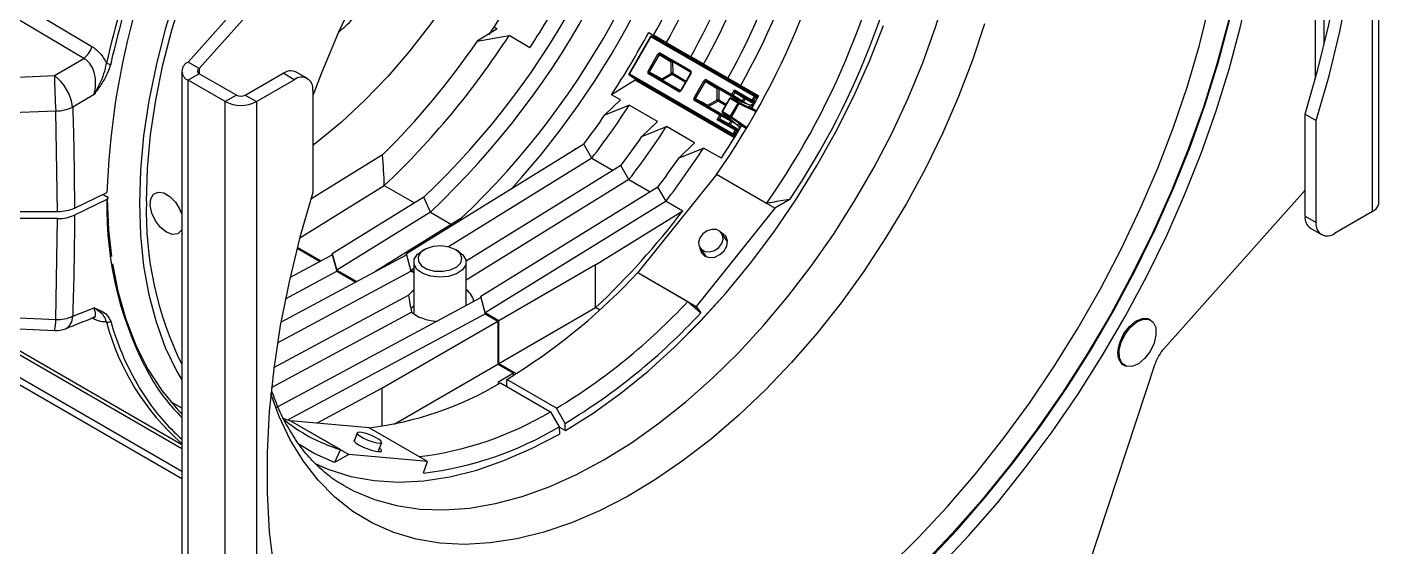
# Model space of a CAD drawing. Extents: x 16.7 to 113.1, y 4.5 to 84.5.
# Drawn here: x 29.07 to 35.51, y 61 to 63.47 of the extents above; entities that cross this region are included whole.
import ezdxf

# ---------------------------------------------------------------- set-up
doc = ezdxf.new("R2010")
doc.units = 0
doc.header["$MEASUREMENT"] = 0
doc.layers.add('OBJECT', color=7, linetype='CONTINUOUS')

msp = doc.modelspace()

# ---------------------------------------------------------------- linework, layer by layer
at = {"layer": 'OBJECT'}
for p, q in [((35.5076, 62.6395), (35.5076, 66.2323)), ((35.4768, 62.5967), (35.4768, 66.1895)), ((35.2046, 63.2279), (35.2046, 65.3662)), ((35.247, 63.3917), (35.247, 65.2514)), ((30.555, 64.1163), (29.8342, 63.3075)), ((30.608, 64.0857), (29.8872, 63.2769)), ((31.3063, 63.4664), (31.2118, 63.4068)), ((31.3063, 63.4664), (31.2922, 63.4745)), ((32.0284, 63.4493), (32.0708, 63.4248)), ((32.0284, 63.4493), (32.0784, 63.4204)), ((31.2118, 63.4068), (31.3629, 63.4337)), ((31.4622, 63.3764), (31.3629, 63.4337)), ((32.0362, 63.4294), (31.9345, 63.2532)), ((32.0381, 63.4284), (31.9363, 63.2521)), ((32.5319, 63.1433), (32.0381, 63.4284)), ((32.043, 63.4313), (32.0428, 63.4314)), ((32.043, 63.4313), (32.5368, 63.1463)), ((32.0873, 63.4093), (32.043, 63.4313)), ((32.1132, 63.4003), (32.0519, 63.4357)), ((32.0519, 63.4357), (32.0708, 63.4248)), ((32.5516, 63.1472), (32.0784, 63.4204)), ((32.5491, 63.1427), (32.0873, 63.4093)), ((32.1132, 63.4003), (32.2476, 63.3227)), ((29.1966, 63.2437), (29.3371, 63.3253)), ((32.025, 63.2642), (32.072, 63.3456)), ((32.078, 63.3421), (32.031, 63.2607)), ((32.078, 63.3421), (32.084, 63.3444)), ((32.1354, 63.3067), (32.078, 63.3421)), ((32.2278, 63.2614), (32.084, 63.3444)), ((32.084, 63.3444), (32.1425, 63.3083)), ((32.0841, 63.3502), (32.2278, 63.2672)), ((32.29, 63.2983), (32.2287, 63.3336)), ((32.2287, 63.3336), (32.2476, 63.3227)), ((29.8035, 63.2647), (29.8035, 59.6719)), ((29.8872, 63.2769), (29.8342, 63.3075)), ((29.8872, 63.2524), (29.8342, 63.2218)), ((29.8872, 63.2769), (29.8872, 63.2524)), ((30.064, 63.1503), (29.8872, 63.2524)), ((30.1064, 63.1503), (30.2867, 63.2544)), ((30.3397, 63.2239), (30.2867, 63.2544)), ((30.4022, 63.23), (30.3492, 63.2606)), ((32.031, 63.2607), (32.032, 63.2543)), ((32.031, 63.2607), (32.0904, 63.2287)), ((32.032, 63.2543), (32.1758, 63.1713)), ((32.0925, 63.2217), (32.032, 63.2543)), ((32.0904, 63.2287), (32.136, 63.2543)), ((32.1424, 63.3084), (32.1354, 63.3067)), ((32.136, 63.2543), (32.1354, 63.3067)), ((32.1424, 63.3084), (32.143, 63.2544)), ((32.1425, 63.3083), (32.1424, 63.3084)), ((32.229, 63.2584), (32.1425, 63.3083)), ((32.143, 63.2544), (32.2063, 63.2178)), ((32.2281, 63.2555), (32.181, 63.1741)), ((32.2299, 63.2544), (32.1829, 63.173)), ((32.29, 63.2983), (32.4243, 63.2207)), ((29.8342, 59.6291), (29.8342, 63.2218)), ((30.011, 63.1198), (29.8342, 63.2218)), ((30.1594, 63.1198), (30.3397, 63.2239)), ((31.9634, 63.2212), (31.8511, 63.1519)), ((31.936, 63.2465), (31.9773, 63.2192)), ((31.9362, 63.2464), (31.936, 63.2465)), ((32.43, 62.9613), (31.9362, 63.2464)), ((31.9362, 63.2464), (31.9775, 63.219)), ((31.9363, 63.2521), (32.4301, 62.9671)), ((32.4366, 62.948), (31.9634, 63.2212)), ((31.9775, 63.219), (32.4393, 62.9524)), ((32.1708, 63.1684), (32.027, 63.2514)), ((32.0924, 63.2218), (32.0904, 63.2287)), ((32.1395, 63.2482), (32.0924, 63.2218)), ((32.0924, 63.2218), (32.0925, 63.2217)), ((32.179, 63.1718), (32.0925, 63.2217)), ((32.2028, 63.2117), (32.1395, 63.2482)), ((32.2442, 63.1376), (32.2912, 63.2191)), ((32.2972, 63.2156), (32.2502, 63.1342)), ((32.2972, 63.2156), (32.3032, 63.2179)), ((32.3546, 63.1801), (32.2972, 63.2156)), ((32.4246, 63.1478), (32.3032, 63.2179)), ((32.3032, 63.2179), (32.3607, 63.1824)), ((32.3033, 63.2236), (32.4247, 63.1536)), ((32.4668, 63.1962), (32.4055, 63.2316)), ((32.4055, 63.2316), (32.4243, 63.2207)), ((32.4668, 63.1962), (32.5516, 63.1472)), ((29.3856, 63.153), (29.2838, 63.0938)), ((30.064, 63.1503), (30.011, 63.1198)), ((30.1064, 63.1503), (30.1594, 63.1198)), ((30.4281, 63.1728), (30.4281, 62.6873)), ((31.8936, 63.1274), (31.8193, 63.0562)), ((31.8936, 63.1274), (31.8511, 63.1519)), ((32.3676, 63.0548), (32.2462, 63.1249)), ((32.2512, 63.1278), (32.2502, 63.1342)), ((32.2502, 63.1342), (32.3096, 63.1021)), ((32.2512, 63.1278), (32.3726, 63.0577)), ((32.3106, 63.0958), (32.2512, 63.1278)), ((32.3096, 63.1021), (32.3552, 63.1278)), ((32.3552, 63.1278), (32.3546, 63.1801)), ((32.3607, 63.1824), (32.4741, 63.1169)), ((32.3617, 63.1802), (32.3622, 63.1278)), ((32.4658, 63.12), (32.3617, 63.1802)), ((32.3622, 63.1278), (32.3974, 63.1075)), ((32.4133, 63.1352), (32.3779, 63.0738)), ((32.4152, 63.1341), (32.3798, 63.0728)), ((32.4539, 63.1118), (32.4152, 63.1341)), ((32.5184, 63.1004), (32.4194, 63.1373)), ((32.4194, 63.1373), (32.42, 63.1371)), ((32.42, 63.1371), (32.4586, 63.1148)), ((32.5189, 63.1002), (32.42, 63.1371)), ((32.4734, 63.1176), (32.4246, 63.1478)), ((32.4247, 63.1536), (32.4372, 63.1752)), ((32.4382, 63.1631), (32.4307, 63.1501)), ((32.4307, 63.1501), (32.4746, 63.1229)), ((32.4372, 63.1752), (32.522, 63.1263)), ((32.4372, 63.1752), (32.4442, 63.1654)), ((32.4382, 63.1631), (32.4372, 63.1752)), ((32.4382, 63.1631), (32.4382, 63.1631)), ((32.4819, 63.1361), (32.4382, 63.1631)), ((32.522, 63.1205), (32.4442, 63.1654)), ((32.4443, 63.1654), (32.4442, 63.1654)), ((32.4443, 63.1654), (32.488, 63.1383)), ((32.488, 63.1383), (32.5326, 63.1126)), ((32.5303, 63.1083), (32.488, 63.1327)), ((32.522, 63.1263), (32.5319, 63.1433)), ((32.5379, 63.1398), (32.5281, 63.1228)), ((32.5368, 63.1463), (32.548, 63.1406)), ((32.5455, 63.136), (32.5379, 63.1398)), ((27.0562, 63.0734), (29.8035, 61.4874)), ((29.212, 62.5952), (29.2033, 63.0749)), ((30.011, 59.527), (30.011, 63.1198)), ((30.1594, 63.1198), (30.1594, 59.527)), ((31.8193, 63.0562), (31.936, 63.1029)), ((32.0703, 63.0253), (31.936, 63.1029)), ((32.4242, 63.0302), (32.3106, 63.0958)), ((32.3587, 63.1217), (32.3131, 63.096)), ((32.3131, 63.096), (32.4174, 63.0358)), ((32.3939, 63.1014), (32.3587, 63.1217)), ((32.3791, 63.0675), (32.4605, 63.0002)), ((32.3791, 63.0675), (32.3796, 63.0671)), ((32.4182, 63.0448), (32.3796, 63.0671)), ((32.3796, 63.0671), (32.461, 62.9999)), ((32.3798, 63.0728), (32.4184, 63.0504)), ((32.4184, 63.0504), (32.4539, 63.1118)), ((32.4582, 63.1093), (32.4228, 63.0479)), ((32.5375, 63.0719), (32.4582, 63.1093)), ((32.4586, 63.1148), (32.54, 63.0764)), ((32.4734, 63.1176), (32.4745, 63.1227)), ((32.4805, 63.1192), (32.4734, 63.1176)), ((32.4756, 63.1164), (32.4734, 63.1176)), ((32.4745, 63.1227), (32.4746, 63.1229)), ((32.4807, 63.1195), (32.4805, 63.1192)), ((32.4805, 63.1192), (32.5032, 63.1061)), ((32.5039, 63.0983), (32.5404, 63.0772)), ((32.5039, 63.0983), (32.521, 63.0917)), ((32.5184, 63.1004), (32.5189, 63.1002)), ((32.5241, 63.0972), (32.5189, 63.1002)), ((32.5332, 63.1136), (32.522, 63.1205)), ((32.5237, 63.1033), (32.5266, 63.1016)), ((32.5281, 63.1228), (32.5357, 63.1181)), ((35.1552, 63.0597), (35.2081, 63.0291)), ((35.1552, 62.5742), (35.1552, 63.0597)), ((26.9629, 63.0011), (29.8035, 61.3613)), ((29.8035, 61.4676), (27.0667, 63.0475)), ((32.0703, 63.0253), (31.9961, 62.9541)), ((31.9961, 62.9541), (32.1128, 63.0008)), ((32.2471, 62.9233), (32.1128, 63.0008)), ((32.3551, 63.0331), (32.3676, 63.0548)), ((32.3551, 63.0331), (32.3661, 63.0383)), ((32.44, 62.9841), (32.3551, 63.0331)), ((32.3671, 63.0319), (32.3551, 63.0331)), ((32.3737, 63.0513), (32.3661, 63.0383)), ((32.3661, 63.0383), (32.3661, 63.0383)), ((32.3661, 63.0383), (32.4114, 63.0139)), ((32.3671, 63.0319), (32.4449, 62.987)), ((32.3671, 63.0319), (32.3672, 63.0319)), ((32.4125, 63.0075), (32.3672, 63.0319)), ((32.3726, 63.0577), (32.4232, 63.0305)), ((32.4191, 63.0269), (32.3737, 63.0513)), ((32.4571, 62.9818), (32.4125, 63.0075)), ((32.4174, 63.0103), (32.4596, 62.986)), ((32.4921, 62.9935), (32.4182, 63.0448)), ((32.4191, 63.0269), (32.4192, 63.027)), ((32.4192, 63.027), (32.4232, 63.0305)), ((32.4228, 63.0479), (32.4948, 62.9979)), ((32.4232, 63.0305), (32.4253, 63.0236)), ((32.4232, 63.0305), (32.4253, 63.0292)), ((32.4253, 63.0236), (32.4251, 63.0233)), ((32.4481, 63.0105), (32.4253, 63.0236)), ((32.4552, 63.0138), (32.4917, 62.9927)), ((32.4694, 63.0023), (32.4552, 63.0138)), ((32.4606, 63.0003), (32.461, 62.9999)), ((32.461, 62.9999), (32.4662, 62.9969)), ((35.2081, 62.5436), (35.2081, 63.0291)), ((26.9303, 62.9847), (29.8035, 61.326)), ((32.4405, 62.9544), (32.43, 62.9613)), ((32.4301, 62.9671), (32.44, 62.9841)), ((32.446, 62.9806), (32.4361, 62.9636)), ((32.4361, 62.9636), (32.4433, 62.9589)), ((32.4449, 62.987), (32.4565, 62.9808)), ((32.4539, 62.9764), (32.446, 62.9806)), ((32.4635, 62.9925), (32.4607, 62.9942)), ((30.7595, 62.8658), (30.4181, 62.655)), ((31.7188, 62.9172), (30.8745, 62.3957)), ((31.6805, 62.8948), (31.6506, 62.875)), ((31.6805, 62.8948), (31.6816, 62.8942)), ((31.7575, 62.8504), (31.7188, 62.9172)), ((32.2471, 62.9233), (32.1728, 62.8521)), ((32.1728, 62.8521), (32.2896, 62.8988)), ((32.3744, 62.8498), (32.2896, 62.8988)), ((31.7575, 62.8504), (31.0739, 62.4282)), ((31.8956, 62.8151), (31.1584, 62.3598)), ((31.7575, 62.8504), (31.8584, 62.7921)), ((31.9343, 62.7483), (31.8956, 62.8151)), ((31.9343, 62.7483), (31.1586, 62.2693)), ((31.9343, 62.7483), (32.0351, 62.6901)), ((32.3514, 62.7726), (31.9759, 62.3056)), ((32.5895, 62.6351), (32.3513, 62.7726)), ((32.6295, 62.612), (32.3513, 62.7726)), ((29.2924, 62.6121), (29.4473, 62.6872)), ((29.4291, 62.6783), (29.4483, 62.6672)), ((30.3658, 62.4715), (30.7683, 62.7202)), ((30.7683, 62.7202), (30.912, 62.6372)), ((32.0723, 62.7131), (31.228, 62.1916)), ((32.111, 62.6463), (32.0723, 62.7131)), ((34.4838, 61.9451), (35.1552, 62.6984)), ((29.4473, 62.6545), (29.2924, 62.5794)), ((30.957, 62.665), (30.5209, 62.3957)), ((30.9879, 62.5934), (30.957, 62.665)), ((32.111, 62.6463), (31.2492, 62.114)), ((32.111, 62.6463), (32.1911, 62.6)), ((32.6295, 62.612), (32.2541, 62.1451)), ((32.7006, 62.6542), (32.6295, 62.612)), ((29.212, 62.5952), (28.8399, 62.5952)), ((29.212, 62.5626), (28.8399, 62.5626)), ((29.2033, 62.0828), (29.212, 62.5626)), ((29.7949, 62.606), (29.8035, 62.5841)), ((30.9879, 62.5934), (30.5421, 62.3181)), ((31.1338, 62.563), (30.7229, 62.3092)), ((30.9879, 62.5934), (31.0888, 62.5352)), ((31.1362, 62.5574), (31.1338, 62.563)), ((31.7751, 62.3431), (32.1911, 62.6)), ((35.1552, 62.5742), (35.2081, 62.5436)), ((35.4768, 62.5967), (35.2965, 62.4926)), ((32.4041, 62.4532), (32.3755, 62.494)), ((35.1811, 62.517), (35.234, 62.4864)), ((30.3529, 62.4222), (30.4623, 62.3591)), ((30.3541, 62.4267), (30.4669, 62.3615)), ((30.9593, 62.4151), (30.9452, 62.4069)), ((31.122, 62.4069), (31.1078, 62.4151)), ((32.2732, 62.4221), (32.3018, 62.3814)), ((30.2759, 62.0692), (30.8745, 62.3906)), ((30.3192, 62.2822), (30.5209, 62.3905)), ((30.5183, 62.3891), (30.5209, 62.3957)), ((30.5209, 62.3957), (30.5421, 62.3181)), ((30.5209, 62.3905), (30.5421, 62.313)), ((30.8745, 62.3957), (30.8719, 62.3892)), ((30.8957, 62.3181), (30.8745, 62.3957)), ((30.8745, 62.3906), (30.8957, 62.313)), ((30.9086, 62.3559), (30.9086, 62.1094)), ((31.1586, 62.1492), (31.1586, 62.3559)), ((30.2595, 61.9714), (30.8957, 62.313)), ((30.2975, 62.1816), (30.5421, 62.313)), ((30.5421, 62.3181), (30.6373, 62.2632)), ((30.5421, 62.313), (30.6327, 62.2607)), ((30.9086, 62.3261), (30.8957, 62.3181)), ((30.9086, 62.3107), (30.8957, 62.3181)), ((30.8957, 62.313), (30.9086, 62.3056)), ((31.7751, 62.3431), (31.3138, 62.0768)), ((31.7751, 62.139), (31.7751, 62.3431)), ((31.9759, 62.3056), (32.2141, 62.1681)), ((31.9759, 62.3056), (32.2541, 62.1451)), ((31.9759, 62.3056), (31.9759, 62.3056)), ((30.2426, 61.8543), (30.8842, 62.1988)), ((30.2564, 61.6648), (31.228, 62.1865)), ((31.228, 62.1916), (31.2254, 62.1851)), ((31.2492, 62.114), (31.228, 62.1916)), ((31.228, 62.1865), (31.2492, 62.1089)), ((32.2141, 62.1681), (32.2764, 62.1145)), ((29.2838, 62.098), (29.3856, 62.1381)), ((30.2313, 61.7593), (30.8984, 62.1175)), ((30.3096, 61.6044), (31.2492, 62.1089)), ((31.3138, 62.0768), (31.2492, 62.114)), ((31.2492, 62.1089), (31.3094, 62.0742)), ((31.3138, 61.8726), (31.7751, 62.139)), ((31.7945, 62.1278), (31.7751, 62.139)), ((32.2541, 62.1451), (32.2764, 62.1145)), ((28.9159, 62.0425), (29.1978, 62.0301)), ((29.465, 62.074), (29.4722, 62.0501)), ((30.7563, 61.755), (31.3094, 62.0742)), ((31.3094, 62.0742), (31.3094, 61.8701)), ((31.3138, 61.8726), (31.3138, 62.0768)), ((34.42, 62.0801), (34.4146, 62.0832)), ((34.2633, 61.9375), (34.2643, 61.9359)), ((34.265, 61.9485), (34.2659, 61.9479)), ((34.2658, 61.9526), (34.2668, 61.952)), ((30.815, 61.5847), (31.3094, 61.8701)), ((31.3094, 61.8701), (31.3846, 61.8266)), ((31.3138, 61.8726), (31.3964, 61.825)), ((34.1249, 60.9138), (34.4415, 61.8719)), ((34.2896, 61.8666), (34.295, 61.8636)), ((31.3846, 61.8266), (31.3095, 61.7833)), ((31.3095, 61.7833), (31.3177, 61.7786)), ((31.3222, 61.7811), (31.5604, 61.6436)), ((31.5887, 61.6599), (31.3522, 61.7964)), ((31.3522, 61.7638), (31.3522, 61.7964)), ((31.3846, 61.8172), (31.3846, 61.8266)), ((30.4479, 61.5894), (30.7563, 61.755)), ((30.7563, 61.755), (30.7563, 61.5745)), ((29.8035, 61.6608), (29.7511, 61.6911)), ((31.5604, 61.6436), (31.6018, 61.5719)), ((31.6301, 61.5882), (31.5887, 61.6599)), ((30.288, 61.6117), (30.3213, 61.6007)), ((30.3213, 61.6007), (30.5595, 61.4632)), ((30.3213, 61.6007), (30.5995, 61.4401)), ((30.6967, 61.5671), (30.3213, 61.6007)), ((30.6396, 61.5425), (30.6247, 61.5041)), ((30.9749, 61.4066), (30.6967, 61.5671)), ((31.6018, 61.5719), (31.6028, 61.5375)), ((31.6018, 61.5707), (31.6311, 61.5538)), ((31.6028, 61.5375), (31.6028, 61.5374)), ((31.6311, 61.5538), (31.6311, 61.5538)), ((30.5595, 61.4632), (30.5312, 61.4019)), ((30.7393, 61.454), (30.7561, 61.4973)), ((30.5995, 61.4401), (30.5312, 61.4019)), ((30.9749, 61.4066), (30.5995, 61.4401)), ((30.9554, 61.3519), (30.9749, 61.4066))]:
    msp.add_line(p, q, dxfattribs=at)
at = {"layer": 'OBJECT', "flags": 128}
for points in [[(29.6349, 62.6443), (29.6399, 62.8007), (29.6548, 62.962), (29.6795, 63.1272), (29.714, 63.2955), (29.7579, 63.4659), (29.8111, 63.6374), (29.8733, 63.8092), (29.9441, 63.9801), (30.0231, 64.1493), (30.1098, 64.3159), (30.2039, 64.4788), (30.3048, 64.6372), (30.4118, 64.7903), (30.5245, 64.937), (30.6421, 65.0767), (30.764, 65.2086), (30.8896, 65.3318), (31.0181, 65.4458), (31.1488, 65.5498), (31.2811, 65.6433), (31.414, 65.7258), (31.5233, 65.785)], [(32.4, 65.7228), (32.354, 65.6924), (32.2012, 65.5846), (32.0499, 65.4664), (31.9005, 65.3383), (31.7538, 65.2009), (31.6102, 65.0547), (31.4704, 64.9003), (31.335, 64.7383), (31.2044, 64.5693), (31.0792, 64.3941), (30.9599, 64.2134), (30.847, 64.0278), (30.741, 63.8381), (30.6422, 63.6452), (30.5511, 63.4497), (30.468, 63.2524), (30.4281, 63.1495)], [(35.1552, 63.0597), (35.2168, 63.2729), (35.2685, 63.4845), (35.3102, 63.6937), (35.3416, 63.8997), (35.3626, 64.1016), (35.3731, 64.2986), (35.3731, 64.49), (35.3626, 64.6748), (35.3416, 64.8525), (35.3102, 65.0223), (35.2685, 65.1834), (35.2168, 65.3353), (35.1552, 65.4774)], [(35.2081, 63.0291), (35.2698, 63.2423), (35.3215, 63.4539), (35.3631, 63.6632), (35.3945, 63.8691), (35.4155, 64.071), (35.426, 64.2681), (35.426, 64.4594), (35.4155, 64.6443), (35.3945, 64.8219), (35.3631, 64.9917), (35.3215, 65.1529), (35.2698, 65.3048), (35.2081, 65.4468)], [(26.4804, 65.1049), (26.556, 65.0598), (26.9054, 64.852), (28.3031, 64.0206), (29.3757, 63.3826)], [(29.3371, 63.3253), (28.4276, 63.8666), (27.5181, 64.4079), (26.442, 65.0486)], [(31.5918, 65.0351), (31.5846, 64.9497), (31.5648, 64.8051), (31.5354, 64.6573), (31.4964, 64.5074), (31.4482, 64.3564), (31.3911, 64.2054), (31.3255, 64.0556), (31.252, 63.908), (31.171, 63.7637), (31.0832, 63.6237), (30.9891, 63.489), (30.8894, 63.3606), (30.7849, 63.2394), (30.6763, 63.1263), (30.5644, 63.0221), (30.45, 62.9276), (30.4281, 62.9109)], [(34.91, 64.4413), (34.905, 64.2598), (34.8902, 64.0733), (34.8655, 63.8825), (34.831, 63.6884), (34.787, 63.4916), (34.7335, 63.293), (34.6708, 63.0933), (34.5992, 62.8935), (34.519, 62.6943), (34.4304, 62.4966), (34.3339, 62.3011), (34.2298, 62.1087), (34.1186, 61.9202), (34.0008, 61.7363), (33.8767, 61.5577), (33.747, 61.3853), (33.6121, 61.2197), (33.4726, 61.0617), (33.3292, 60.9117)], [(33.3572, 60.9324), (33.499, 61.0828), (33.6367, 61.2411), (33.7698, 61.4067), (33.8977, 61.5788), (34.02, 61.7569), (34.1362, 61.9402), (34.2457, 62.1279), (34.3482, 62.3193), (34.4432, 62.5136), (34.5303, 62.7101), (34.6092, 62.908), (34.6797, 63.1063), (34.7413, 63.3045), (34.7938, 63.5016), (34.8371, 63.6969), (34.871, 63.8895), (34.8953, 64.0788), (34.9099, 64.2639), (34.9148, 64.444)], [(33.4102, 60.9018), (33.552, 61.0522), (33.6897, 61.2105), (33.8227, 61.3761), (33.9507, 61.5483), (34.073, 61.7263), (34.1891, 61.9096), (34.2987, 62.0973), (34.4011, 62.2887), (34.4961, 62.4831), (34.5833, 62.6795), (34.6622, 62.8774), (34.7326, 63.0758), (34.7942, 63.2739), (34.8468, 63.471), (34.8901, 63.6663), (34.924, 63.8589), (34.9482, 64.0482), (34.9629, 64.2333), (34.9677, 64.4135)], [(30.5751, 61.2921), (30.6223, 61.2668), (30.7217, 61.2254), (30.8273, 61.1964), (30.9383, 61.1799), (31.0542, 61.1761), (31.1744, 61.1849), (31.2982, 61.2064), (31.4249, 61.2403), (31.5537, 61.2866), (31.6841, 61.3448), (31.8151, 61.4148), (31.9462, 61.4961), (32.0765, 61.5883), (32.2053, 61.6909), (32.332, 61.8032), (32.4558, 61.9246), (32.576, 62.0546), (32.6919, 62.1923), (32.803, 62.337), (32.9085, 62.4878), (33.0079, 62.644), (33.1006, 62.8046), (33.1861, 62.9687), (33.264, 63.1355), (33.3338, 63.304), (33.3951, 63.4733), (33.4475, 63.6424)], [(29.7785, 63.6371), (29.7251, 63.4641), (29.681, 63.2923), (29.6464, 63.1227), (29.6216, 62.9561), (29.6067, 62.7935), (29.6017, 62.6358), (29.6067, 62.4838), (29.6216, 62.3385), (29.6464, 62.2006), (29.681, 62.0708), (29.7251, 61.9499), (29.7785, 61.8386), (29.8035, 61.7951)], [(33.1706, 60.9035), (33.3132, 61.0441), (33.4522, 61.1932), (33.5871, 61.3501), (33.7173, 61.5142), (33.8422, 61.6848), (33.9614, 61.8613), (34.0742, 62.0427), (34.1803, 62.2285), (34.2792, 62.4178), (34.3705, 62.6098), (34.4537, 62.8037), (34.5287, 62.9987), (34.5949, 63.1939), (34.6523, 63.3887), (34.7004, 63.5821)], [(33.6279, 63.4894), (33.5704, 63.3163), (33.504, 63.1433), (33.4292, 62.9715), (33.3464, 62.8018), (33.256, 62.6352), (33.1586, 62.4724), (33.0546, 62.3145), (32.9446, 62.1623), (32.8292, 62.0166), (32.7091, 61.8782), (32.585, 61.7479), (32.4574, 61.6264), (32.3271, 61.5143), (32.1947, 61.4123), (32.0612, 61.3209), (31.927, 61.2406), (31.7931, 61.1718), (31.66, 61.115), (31.5286, 61.0704), (31.3996, 61.0383), (31.2736, 61.0189), (31.1514, 61.0122), (31.0336, 61.0183), (30.9208, 61.0372), (30.8138, 61.0688), (30.713, 61.1128), (30.619, 61.1691), (30.5323, 61.2374), (30.4535, 61.3172), (30.3829, 61.4081), (30.3208, 61.5097), (30.2678, 61.6214), (30.2282, 61.7291)], [(31.6311, 61.5538), (31.7635, 61.6373), (31.8951, 61.732), (32.025, 61.8372), (32.1526, 61.9524), (32.2771, 62.0769), (32.3977, 62.21), (32.5138, 62.3509), (32.6247, 62.4988), (32.7298, 62.6528), (32.8284, 62.8121), (32.9199, 62.9756), (33.0039, 63.1426), (33.0798, 63.3119), (33.1472, 63.4826)], [(31.6311, 61.5538), (31.7635, 61.6374), (31.8951, 61.732), (32.025, 61.8372), (32.1526, 61.9525), (32.2771, 62.077), (32.3977, 62.2101), (32.5138, 62.351), (32.6247, 62.4988), (32.7297, 62.6529), (32.8283, 62.8121), (32.9199, 62.9757), (33.0038, 63.1426), (33.0798, 63.3119), (33.1472, 63.4826)], [(32.0381, 63.4284), (32.0374, 63.4288), (32.0369, 63.4291), (32.0365, 63.4293), (32.0363, 63.4294), (32.0362, 63.4294)], [(32.0381, 63.4284), (32.0386, 63.4292), (32.0392, 63.4299), (32.0398, 63.4305), (32.0405, 63.431), (32.0412, 63.4313), (32.0418, 63.4315), (32.0424, 63.4315), (32.043, 63.4313)], [(32.0873, 63.4093), (32.0879, 63.4091), (32.0885, 63.4091), (32.0892, 63.4093), (32.0899, 63.4096), (32.0906, 63.4102), (32.0912, 63.4108), (32.0918, 63.4116), (32.0923, 63.4124)], [(32.078, 63.3421), (32.0774, 63.3425), (32.0768, 63.3429), (32.076, 63.3433), (32.0752, 63.3438), (32.0744, 63.3442), (32.0735, 63.3447), (32.0727, 63.3452), (32.072, 63.3456)], [(32.084, 63.3444), (32.0836, 63.3448), (32.0833, 63.3453), (32.0831, 63.346), (32.083, 63.3467), (32.0831, 63.3476), (32.0833, 63.3484), (32.0836, 63.3493), (32.0841, 63.3502)], [(31.9363, 63.2521), (31.9357, 63.2525), (31.9352, 63.2528), (31.9348, 63.253), (31.9345, 63.2532), (31.9345, 63.2532)], [(32.031, 63.2607), (32.0304, 63.261), (32.0297, 63.2614), (32.029, 63.2618), (32.0282, 63.2623), (32.0273, 63.2628), (32.0265, 63.2633), (32.0257, 63.2637), (32.025, 63.2642)], [(32.027, 63.2514), (32.0276, 63.2522), (32.0282, 63.2529), (32.0288, 63.2536), (32.0295, 63.254), (32.0302, 63.2544), (32.0309, 63.2545), (32.0315, 63.2545), (32.032, 63.2543)], [(32.2278, 63.2614), (32.2274, 63.2618), (32.2271, 63.2623), (32.2269, 63.263), (32.2268, 63.2637), (32.2269, 63.2646), (32.2271, 63.2654), (32.2274, 63.2663), (32.2278, 63.2672)], [(32.2299, 63.2544), (32.2293, 63.2548), (32.2288, 63.2551), (32.2284, 63.2553), (32.2281, 63.2555), (32.2281, 63.2555)], [(28.9147, 63.2314), (29.1644, 63.2423), (29.1966, 63.2437)], [(31.9362, 63.2464), (31.9358, 63.2468), (31.9355, 63.2473), (31.9353, 63.248), (31.9353, 63.2487), (31.9354, 63.2495), (31.9356, 63.2504), (31.9359, 63.2513), (31.9363, 63.2521)], [(31.9775, 63.219), (31.9779, 63.2187), (31.9782, 63.2181), (31.9784, 63.2174), (31.9784, 63.2166), (31.9783, 63.2158), (31.9781, 63.2149), (31.9778, 63.214), (31.9773, 63.2131)], [(32.2972, 63.2156), (32.2966, 63.2159), (32.296, 63.2163), (32.2952, 63.2168), (32.2944, 63.2172), (32.2936, 63.2177), (32.2927, 63.2182), (32.2919, 63.2186), (32.2912, 63.2191)], [(32.3033, 63.2236), (32.3028, 63.2228), (32.3025, 63.2219), (32.3023, 63.221), (32.3022, 63.2202), (32.3023, 63.2194), (32.3025, 63.2188), (32.3028, 63.2183), (32.3032, 63.2179)], [(32.1708, 63.1684), (32.1713, 63.1692), (32.1719, 63.1699), (32.1726, 63.1706), (32.1733, 63.171), (32.174, 63.1714), (32.1746, 63.1715), (32.1752, 63.1715), (32.1758, 63.1713)], [(32.1829, 63.173), (32.1822, 63.1734), (32.1817, 63.1737), (32.1813, 63.1739), (32.1811, 63.174), (32.181, 63.1741)], [(32.2502, 63.1342), (32.2496, 63.1345), (32.2489, 63.1349), (32.2482, 63.1353), (32.2474, 63.1358), (32.2465, 63.1362), (32.2457, 63.1367), (32.2449, 63.1372), (32.2442, 63.1376)], [(32.2512, 63.1278), (32.2507, 63.128), (32.2501, 63.128), (32.2494, 63.1278), (32.2487, 63.1275), (32.248, 63.127), (32.2474, 63.1264), (32.2468, 63.1257), (32.2462, 63.1249)], [(32.4133, 63.1352), (32.4133, 63.1352), (32.4134, 63.1351), (32.4137, 63.135), (32.4141, 63.1347), (32.4146, 63.1345), (32.4152, 63.1341)], [(32.4246, 63.1478), (32.4242, 63.1482), (32.4239, 63.1487), (32.4237, 63.1494), (32.4236, 63.1501), (32.4237, 63.1509), (32.4239, 63.1518), (32.4242, 63.1527), (32.4247, 63.1536)], [(32.4247, 63.1536), (32.4254, 63.1531), (32.4262, 63.1527), (32.427, 63.1522), (32.4279, 63.1517), (32.4287, 63.1512), (32.4295, 63.1508), (32.4301, 63.1504), (32.4307, 63.1501)], [(32.488, 63.1383), (32.4884, 63.138), (32.4887, 63.1374), (32.4889, 63.1368), (32.489, 63.1361), (32.4889, 63.1353), (32.4888, 63.1344), (32.4885, 63.1335), (32.488, 63.1327)], [(32.5516, 63.1472), (32.5308, 63.1093), (32.5195, 63.089)], [(32.522, 63.1205), (32.5216, 63.1209), (32.5212, 63.1214), (32.521, 63.1221), (32.521, 63.1228), (32.5211, 63.1236), (32.5213, 63.1245), (32.5216, 63.1254), (32.522, 63.1263)], [(32.522, 63.1263), (32.5228, 63.1258), (32.5236, 63.1254), (32.5244, 63.1249), (32.5253, 63.1244), (32.5261, 63.1239), (32.5268, 63.1235), (32.5275, 63.1231), (32.5281, 63.1228)], [(32.5319, 63.1433), (32.5324, 63.1441), (32.533, 63.1448), (32.5336, 63.1455), (32.5343, 63.1459), (32.535, 63.1463), (32.5356, 63.1464), (32.5362, 63.1464), (32.5368, 63.1463)], [(32.5379, 63.1398), (32.5374, 63.1402), (32.5367, 63.1406), (32.5359, 63.141), (32.5351, 63.1415), (32.5343, 63.142), (32.5334, 63.1424), (32.5326, 63.1429), (32.5319, 63.1433)], [(29.2033, 63.0749), (28.9536, 63.064), (28.9214, 63.0626)], [(32.3779, 63.0738), (32.3779, 63.0738), (32.378, 63.0738), (32.3783, 63.0736), (32.3786, 63.0734), (32.3791, 63.0731), (32.3798, 63.0728)], [(32.4539, 63.1118), (32.4544, 63.1115), (32.4549, 63.1112), (32.4554, 63.1109), (32.456, 63.1106), (32.4565, 63.1102), (32.4571, 63.1099), (32.4577, 63.1096), (32.4582, 63.1093)], [(32.3676, 63.0548), (32.3682, 63.0556), (32.3688, 63.0563), (32.3694, 63.0569), (32.3701, 63.0574), (32.3708, 63.0577), (32.3714, 63.0579), (32.372, 63.0579), (32.3726, 63.0577)], [(32.3737, 63.0513), (32.3731, 63.0516), (32.3724, 63.052), (32.3717, 63.0525), (32.3709, 63.0529), (32.37, 63.0534), (32.3692, 63.0539), (32.3684, 63.0544), (32.3676, 63.0548)], [(32.4174, 63.0103), (32.4169, 63.0095), (32.4163, 63.0088), (32.4156, 63.0083), (32.415, 63.0078), (32.4143, 63.0075), (32.4136, 63.0073), (32.413, 63.0074), (32.4125, 63.0075)], [(32.4184, 63.0504), (32.4189, 63.0501), (32.4195, 63.0498), (32.42, 63.0495), (32.4206, 63.0492), (32.4211, 63.0489), (32.4217, 63.0486), (32.4222, 63.0482), (32.4228, 63.0479)], [(32.43, 62.9613), (32.4296, 62.9617), (32.4293, 62.9623), (32.4291, 62.9629), (32.4291, 62.9637), (32.4292, 62.9645), (32.4294, 62.9653), (32.4297, 62.9662), (32.4301, 62.9671)], [(32.4301, 62.9671), (32.4308, 62.9666), (32.4317, 62.9662), (32.4325, 62.9657), (32.4333, 62.9652), (32.4342, 62.9647), (32.4349, 62.9643), (32.4356, 62.9639), (32.4361, 62.9636)], [(32.44, 62.9841), (32.4405, 62.9849), (32.4411, 62.9857), (32.4418, 62.9863), (32.4424, 62.9868), (32.4431, 62.9871), (32.4438, 62.9872), (32.4444, 62.9872), (32.4449, 62.987)], [(32.446, 62.9806), (32.4454, 62.981), (32.4448, 62.9814), (32.444, 62.9818), (32.4432, 62.9823), (32.4423, 62.9828), (32.4415, 62.9832), (32.4407, 62.9837), (32.44, 62.9841)], [(29.8035, 62.5101), (29.8018, 62.507), (29.7842, 62.4907), (29.7595, 62.4877), (29.7311, 62.4982), (29.7028, 62.521), (29.6784, 62.5528), (29.6613, 62.5895), (29.6536, 62.626), (29.6565, 62.6575), (29.6696, 62.6796), (29.6911, 62.6894), (29.7181, 62.6856), (29.7469, 62.6687), (29.7737, 62.6409), (29.7949, 62.606), (29.7949, 62.606)], [(30.4281, 62.6873), (30.3665, 62.4741), (30.3147, 62.2625), (30.2731, 62.0533), (30.2417, 61.8473), (30.2207, 61.6454), (30.2102, 61.4484), (30.2102, 61.257), (30.2207, 61.0722), (30.2417, 60.8945), (30.2731, 60.7247), (30.3147, 60.5636), (30.3665, 60.4117), (30.4281, 60.2696)], [(29.4484, 62.6552), (29.4547, 62.5099), (29.4683, 62.3822)], [(32.3511, 62.5104), (32.3291, 62.5116), (32.3065, 62.5046), (32.2865, 62.4906), (32.2723, 62.4716), (32.2661, 62.4506), (32.2686, 62.4307), (32.2797, 62.415), (32.2976, 62.4058), (32.3195, 62.4046), (32.3422, 62.4115), (32.3621, 62.4256), (32.3763, 62.4445), (32.3826, 62.4656), (32.38, 62.4855), (32.3689, 62.5012), (32.3511, 62.5104)], [(32.388, 62.4096), (32.4008, 62.4323), (32.404, 62.456), (32.3972, 62.4769), (32.3814, 62.4921), (32.3745, 62.4954)], [(30.9676, 62.4194), (30.9425, 62.4024), (30.9298, 62.3814), (30.9311, 62.3591), (30.9462, 62.3386), (30.9731, 62.3227), (31.0082, 62.3134), (31.0467, 62.3121), (31.0835, 62.3189), (31.1135, 62.3329), (31.1327, 62.3522), (31.1385, 62.3742), (31.1302, 62.396), (31.1088, 62.4145), (31.0773, 62.4274), (31.0398, 62.4327), (31.0015, 62.43), (30.9676, 62.4194)], [(32.2723, 62.4235), (32.2724, 62.4207), (32.2792, 62.3997), (32.295, 62.3846), (32.3174, 62.3777), (32.3429, 62.38), (32.3677, 62.3912), (32.388, 62.4096)], [(31.122, 62.4069), (31.143, 62.3908), (31.1571, 62.3671), (31.1563, 62.3421), (31.1407, 62.3187), (31.1122, 62.2998), (31.0742, 62.2877), (31.0313, 62.2838), (30.9887, 62.2886), (30.9515, 62.3015), (30.9242, 62.321), (30.9101, 62.3447), (30.9109, 62.3697), (30.9265, 62.3931), (30.9452, 62.4069)], [(29.4735, 62.3473), (29.499, 62.2175), (29.5366, 62.0841), (29.5844, 61.9603), (29.642, 61.8467), (29.709, 61.7441), (29.7852, 61.653), (29.8035, 61.6342)], [(28.9214, 62.0952), (29.171, 62.0843), (29.2033, 62.0828)], [(34.2896, 61.8666), (34.2775, 61.8771), (34.2658, 61.9031), (34.2645, 61.9377), (34.2738, 61.9769), (34.2925, 62.0158), (34.3184, 62.0498)], [(34.3237, 62.0467), (34.3537, 62.0716), (34.3841, 62.0845), (34.4113, 62.0838), (34.4321, 62.0696), (34.4438, 62.0437), (34.4451, 62.009), (34.4358, 61.9699), (34.4171, 61.931), (34.3912, 61.897), (34.3612, 61.872), (34.3308, 61.8591), (34.3036, 61.8598), (34.2829, 61.874), (34.2712, 61.9), (34.2698, 61.9347), (34.2791, 61.9738), (34.2978, 62.0127), (34.3237, 62.0467)], [(34.3184, 62.0498), (34.3484, 62.0747), (34.3788, 62.0876), (34.406, 62.0869), (34.4146, 62.0832)], [(34.2995, 62.0265), (34.2828, 61.9991), (34.2677, 61.9604), (34.2625, 61.9232), (34.2677, 61.892), (34.2828, 61.8706), (34.2995, 61.8625)], [(31.6311, 61.5538), (31.6308, 61.5642), (31.6301, 61.5882)], [(30.4418, 61.395), (30.5041, 61.368), (30.6092, 61.3353), (30.7201, 61.3155), (30.8362, 61.3086), (30.9568, 61.3148), (31.0813, 61.334), (31.2089, 61.3661), (31.3388, 61.4109), (31.4704, 61.4681), (31.6028, 61.5375)], [(30.4422, 61.3947), (30.5041, 61.368), (30.6091, 61.3352), (30.72, 61.3154), (30.8361, 61.3085), (30.9568, 61.3147), (31.0813, 61.3339), (31.2088, 61.366), (31.3388, 61.4108), (31.4704, 61.4681), (31.6028, 61.5374)], [(30.744, 61.5116), (30.7267, 61.5215), (30.7051, 61.5312), (30.6823, 61.5392), (30.6619, 61.5443), (30.647, 61.5456), (30.6398, 61.543), (30.6415, 61.5369), (30.6517, 61.5282), (30.6689, 61.5183), (30.6906, 61.5086), (30.7133, 61.5006), (30.7337, 61.4956), (30.7486, 61.4942), (30.7558, 61.4968), (30.7542, 61.5029), (30.744, 61.5116)], [(30.5312, 61.4019), (30.4345, 61.445), (30.3585, 61.4904)]]:
    msp.add_lwpolyline(points, dxfattribs=at)
at = {"layer": 'OBJECT'}
for centre, radius, start, end in [((28.2632, 65.4837), 3.9721, 313.31076, 351.02243), ((28.3096, 65.4574), 3.8479, 313.47386, 350.77389), ((28.4864, 65.3553), 3.8479, 313.47386, 350.77389), ((28.4317, 65.3855), 3.9809, 317.66237, 350.98564), ((29.352, 64.9358), 3.4969, 330.83329, 354.76457), ((29.316, 64.9596), 3.6106, 330.76579, 354.91642), ((29.041, 65.0911), 3.6401, 331.13034, 350.90163), ((29.0046, 65.115), 3.7543, 331.05845, 351.17444), ((28.7661, 65.2342), 3.7458, 331.30565, 347.86207), ((28.7288, 65.2583), 3.8608, 331.23354, 348.23095), ((29.3222, 64.8962), 3.6993, 324.9669, 352.62201), ((33.6084, 62.3613), 4.2684, 152.35363, 167.26037), ((33.6072, 62.3622), 4.2468, 152.35363, 167.26038), ((29.5604, 64.7587), 3.6993, 324.9669, 352.62201), ((33.1246, 62.5575), 3.6796, 152.13627, 177.98134), ((29.5778, 64.7561), 3.7643, 326.05733, 352.76598), ((27.7705, 65.7747), 4.2063, 326.24628, 331.56677), ((27.9143, 65.6917), 4.2366, 326.8718, 331.55523), ((28.3032, 65.4672), 4.2366, 326.8718, 331.55523), ((29.2785, 63.4065), 0.1001, 305.85258, 346.23507), ((28.122, 65.5303), 3.7492, 314.70852, 325.50103), ((28.1133, 65.5369), 3.8708, 313.30758, 327.08921), ((32.0406, 63.4269), 0.005, 63.54292, 150), ((29.461, 63.3315), 0.033, 241.19706, 276.88291), ((29.8505, 63.2647), 0.0458, 110.78352, 249.21648), ((29.8918, 63.2647), 0.0131, 110.7848, 249.2152), ((30.3234, 63.2033), 0.0629, 65.69282, 125.61783), ((31.9388, 63.2507), 0.005, 150, 236.44596), ((32.1395, 63.2474), 0.00778, 63.36596, 117.05889), ((32.1438, 63.2547), 0.00778, 182.94815, 236.63787), ((32.1353, 63.2547), 0.00768, 302.60548, 357.39549), ((32.4929, 63.29), 3.2966, 180.80334, 183.7398), ((29.0562, 63.0618), 0.2298, 8.01367, 52.35688), ((30.3742, 63.1815), 0.0546, 350.78598, 129.2035), ((30.0852, 63.1913), 0.0461, 242.60886, 297.39179), ((32.3588, 63.1781), 0.00465, 66.83617, 154.71104), ((32.3582, 63.1732), 0.00778, 63.36457, 117.05246), ((32.3587, 63.1209), 0.00778, 63.36596, 117.05889), ((32.363, 63.1282), 0.00778, 182.94815, 236.63787), ((32.3545, 63.1282), 0.00768, 302.60548, 357.39549), ((32.3591, 63.1804), 0.00255, 354.6308, 52.71236), ((32.4177, 63.1327), 0.005, 69.53914, 150), ((32.4196, 63.1324), 0.00469, 85.19964, 159.03119), ((32.4265, 63.1521), 0.00467, 246.39217, 334.45355), ((32.4424, 63.1611), 0.00465, 66.82646, 154.70621), ((32.4424, 63.1611), 0.00467, 66.38991, 154.45474), ((28.6099, 65.2898), 4.4307, 330.72122, 330.91572), ((28.6348, 65.2759), 4.4092, 330.72099, 330.91682), ((32.4861, 63.134), 0.00467, 66.38685, 154.46538), ((32.4006, 62.9813), 0.1748, 59.99724, 62.28153), ((32.534, 63.1425), 0.00472, 326.26936, 53.59436), ((29.2013, 63.2647), 0.1898, 270.60001, 295.76528), ((30.0852, 63.2629), 0.1612, 242.60969, 297.3905), ((28.4726, 65.3623), 4.1352, 322.59522, 326.88073), ((32.3134, 63.0995), 0.00465, 145.28302, 233.17708), ((32.3174, 63.1025), 0.00778, 182.94781, 236.63625), ((32.3116, 63.0981), 0.00254, 247.24917, 305.38925), ((32.3823, 63.0713), 0.005, 150, 230.44868), ((32.3834, 63.0698), 0.00469, 140.97049, 214.79192), ((32.4582, 63.1101), 0.00469, 85.19964, 159.03119), ((32.454, 63.1124), 0.00525, 323.56195, 26.83412), ((32.4272, 63.0364), 0.0985, 57.25249, 61.30592), ((32.3691, 62.9263), 0.2231, 59.99987, 61.78941), ((32.5192, 63.1049), 0.00475, 265.521, 339.88015), ((32.5238, 63.1248), 0.00467, 246.38658, 334.46565), ((28.5461, 65.3173), 3.9783, 322.8932, 325.36349), ((28.6494, 65.2603), 4.1352, 322.59522, 326.88073), ((32.3699, 63.0357), 0.00465, 145.28873, 233.17995), ((32.37, 63.0357), 0.00466, 145.53769, 233.61988), ((32.3698, 63.054), 0.00467, 325.55124, 53.61087), ((28.8346, 65.1601), 4.227, 326.86926, 329.34583), ((32.4153, 63.0113), 0.00466, 145.53242, 233.62655), ((28.6288, 65.2793), 4.409, 329.08335, 329.27881), ((32.5042, 63.1607), 0.1736, 237.71198, 240.01179), ((32.4221, 63.0475), 0.00469, 140.97049, 214.79192), ((28.6503, 65.2664), 4.3909, 329.08323, 329.27987), ((32.418, 63.05), 0.00525, 273.16509, 336.44538), ((32.5353, 63.2141), 0.2203, 238.1988, 240.01098), ((32.4701, 63.1107), 0.0979, 238.67819, 242.75402), ((32.457, 62.9972), 0.00475, 320.13361, 34.4587), ((28.7228, 65.2152), 3.9783, 322.8932, 325.36349), ((32.4319, 62.9657), 0.00472, 246.39971, 333.73526), ((32.4422, 62.9833), 0.00467, 325.53913, 53.61645), ((28.8262, 65.1582), 4.1352, 322.59522, 326.88073), ((28.8996, 65.1132), 3.9783, 322.8932, 325.36349), ((31.0986, 62.6119), 1.6518, 178.52165, 209.93503), ((31.2889, 62.5977), 1.6546, 178.38554, 206.13824), ((35.4551, 62.6447), 0.0528, 294.37358, 354.30636), ((29.2233, 64.8597), 3.7301, 313.16463, 322.71507), ((35.2155, 62.567), 0.0607, 173.20324, 235.48482), ((35.262, 62.5349), 0.0546, 170.78582, 309.20343), ((29.8238, 64.3115), 2.942, 302.3951, 317.01524), ((30.0967, 64.1352), 2.8901, 301.07833, 317.10742), ((29.2103, 62.2673), 0.1846, 267.80113, 293.44789), ((29.2202, 62.0954), 0.0637, 297.18433, 2.2884), ((30.0987, 64.1289), 2.9665, 301.07826, 317.23053), ((28.9457, 62.083), 0.2576, 348.15713, 359.96926), ((29.2033, 62.155), 0.125, 267.48575, 291.58913), ((29.4531, 62.0886), 0.0187, 244.59283, 309.09123), ((30.5654, 62.365), 1.1581, 194.67053, 228.85684), ((30.7075, 62.4217), 1.29, 196.73837, 213.12132), ((34.6422, 61.8048), 0.2116, 138.48448, 161.51552), ((30.5135, 62.3208), 1.0003, 212.20677, 224.77898), ((30.5014, 63.1592), 1.604, 276.9938, 300.77823), ((30.4649, 62.2654), 1.0014, 213.21672, 228.66247), ((30.7396, 63.0217), 1.604, 276.9938, 300.77823), ((30.7913, 62.2217), 0.7932, 230.00997, 253.00923), ((30.7619, 62.9801), 1.6397, 276.77734, 300.81158)]:
    msp.add_arc(centre, radius, start, end, dxfattribs=at)
for centre, major_axis, ratio, start_param, end_param in [((32.0791, 63.3415), (0.005, 0.00866), 0.816474, 6.282691, 7.853183), ((32.032, 63.2601), (0.00501, 0.00866), 0.816474, 1.571825, 3.142317), ((32.2228, 63.2585), (0.00501, 0.00866), 0.816474, 4.713418, 6.283909), ((32.2983, 63.215), (0.005, 0.00866), 0.816474, 6.282691, 7.853183), ((32.1758, 63.1771), (0.005, 0.00866), 0.816474, 3.141098, 4.71159), ((32.2512, 63.1335), (0.00501, 0.00866), 0.816474, 1.571825, 3.142317), ((29.6591, 63.7458), (-0.8346, 1.7335), 0.421992, 3.893403, 3.991234), ((31.0336, 62.1625), (0.16, 0.005), 0.597073, 6.264473, 6.938604), ((31.0336, 62.0863), (-0.1046, 0.417), 0.290382, 1.22557, 1.423383), ((31.0336, 62.1625), (0.16, -0.0047), 0.556797, 2.483736, 2.788041), ((31.0336, 62.089), (0.1599, 0.0077), 0.606667, 2.438397, 2.58635), ((31.0336, 62.1625), (0.16, -0.0047), 0.556797, 3.722731, 4.635254), ((31.3385, 63.715), (1.12, 2.0781), 0.556891, 3.919108, 3.948778), ((30.6898, 61.4826), (0.0657, -0.0255), 0.211254, 2.904726, 5.578771)]:
    msp.add_ellipse(centre, major_axis=major_axis, ratio=ratio, start_param=start_param, end_param=end_param, dxfattribs=at)
for points, knots in [([(30.5513, 63.4499), (30.574, 63.4706), (30.6257, 63.5178), (30.7025, 63.6009), (30.7816, 63.6964), (30.8557, 63.7981), (30.9243, 63.9047), (30.9868, 64.0154), (31.0426, 64.129), (31.0912, 64.2446), (31.1315, 64.3608), (31.1589, 64.4542), (31.1697, 64.5078), (31.1728, 64.5233)], [0, 0, 0, 0, 0.0770962, 0.1753206, 0.2734643, 0.3715471, 0.4695924, 0.5676251, 0.6656704, 0.7637477, 0.8618829, 0.9601038, 1, 1, 1, 1]), ([(29.3757, 63.3826), (29.3895, 63.3726), (29.4168, 63.3528), (29.4357, 63.3192), (29.4451, 63.3025)], [0, 0, 0, 0, 0.505217, 1, 1, 1, 1]), ([(32.0923, 63.4124), (32.0915, 63.4128), (32.0898, 63.4135), (32.0869, 63.4132), (32.0847, 63.4123), (32.0837, 63.4114), (32.0835, 63.4112)], [0, 0, 0, 0, 0.307187, 0.614385, 0.921809, 1, 1, 1, 1]), ([(29.3856, 63.153), (29.389, 63.1689), (29.3956, 63.2007), (29.3903, 63.2511), (29.3734, 63.293), (29.3529, 63.3158), (29.3402, 63.3234), (29.3371, 63.3253)], [0, 0, 0, 0, 0.251338, 0.503313, 0.735354, 0.935196, 1, 1, 1, 1]), ([(29.3856, 63.153), (29.3857, 63.1532), (29.4043, 63.1851), (29.4305, 63.2343), (29.4416, 63.286), (29.4451, 63.3025)], [0, 0, 0, 0, 0.00294, 0.680839, 1, 1, 1, 1]), ([(29.465, 63.2987), (29.4602, 63.2833), (29.45, 63.2502), (29.4201, 63.2015), (29.3974, 63.1694), (29.3857, 63.1531), (29.3856, 63.153)], [0, 0, 0, 0, 0.298756, 0.643488, 0.99732, 1, 1, 1, 1]), ([(32.2278, 63.2614), (32.2281, 63.2613), (32.2285, 63.261), (32.2289, 63.2599), (32.2291, 63.2584), (32.2288, 63.2568), (32.2283, 63.2559), (32.2281, 63.2555)], [0, 0, 0, 0, 0.254078, 0.4743, 0.661034, 0.857302, 1, 1, 1, 1]), ([(31.9739, 63.2214), (31.9738, 63.2208), (31.9736, 63.2191), (31.9742, 63.2165), (31.9755, 63.2143), (31.9768, 63.2135), (31.9773, 63.2131)], [0, 0, 0, 0, 0.182316, 0.4912, 0.799554, 1, 1, 1, 1]), ([(32.181, 63.1741), (32.1807, 63.1736), (32.1801, 63.1726), (32.1788, 63.1716), (32.1775, 63.1711), (32.1765, 63.171), (32.176, 63.1712), (32.1758, 63.1713)], [0, 0, 0, 0, 0.181694, 0.368878, 0.557748, 0.759251, 1, 1, 1, 1]), ([(29.2838, 63.0938), (29.2849, 63.0586), (29.2901, 62.898), (29.2914, 62.7375), (29.2924, 62.6121)], [0, 0, 0, 0, 0.2192209, 1, 1, 1, 1]), ([(32.5237, 63.1033), (32.5228, 63.1037), (32.5211, 63.1044), (32.5182, 63.1041), (32.5159, 63.1032), (32.5148, 63.1021), (32.5145, 63.1019)], [0, 0, 0, 0, 0.297023, 0.594106, 0.890609, 1, 1, 1, 1]), ([(32.4573, 63.0028), (32.4572, 63.0021), (32.4569, 63.0002), (32.4576, 62.9975), (32.4589, 62.9954), (32.4602, 62.9945), (32.4607, 62.9942)], [0, 0, 0, 0, 0.213653, 0.510613, 0.80684, 1, 1, 1, 1]), ([(29.2924, 62.6121), (29.2803, 62.6072), (29.2561, 62.5975), (29.2267, 62.596), (29.212, 62.5952)], [0, 0, 0, 0, 0.5, 1, 1, 1, 1]), ([(29.4473, 62.6545), (29.4485, 62.6552), (29.4509, 62.6566), (29.4527, 62.6594), (29.4528, 62.6623), (29.4514, 62.6651), (29.4493, 62.6666), (29.4483, 62.6672)], [0, 0, 0, 0, 0.203445, 0.406898, 0.610343, 0.813785, 1, 1, 1, 1]), ([(32.7006, 62.6542), (32.6724, 62.6495), (32.6353, 62.6432), (32.5984, 62.6367), (32.5895, 62.6351)], [0, 0, 0, 0, 0.760964, 1, 1, 1, 1]), ([(29.212, 62.5626), (29.2267, 62.5633), (29.2561, 62.5649), (29.2803, 62.5746), (29.2924, 62.5794)], [0, 0, 0, 0, 0.5, 1, 1, 1, 1]), ([(29.2924, 62.5794), (29.2921, 62.5114), (29.2913, 62.3509), (29.2865, 62.1904), (29.2838, 62.098)], [0, 0, 0, 0, 0.423826, 1, 1, 1, 1]), ([(29.3833, 62.0931), (29.3859, 62.0941), (29.3928, 62.0968), (29.3947, 62.1115), (29.3888, 62.1288), (29.3856, 62.1381)], [0, 0, 0, 0, 0.211143, 0.576884, 1, 1, 1, 1]), ([(29.3839, 62.0912), (29.3857, 62.0921), (29.3901, 62.0944), (29.3903, 62.094), (29.3904, 62.0938)], [0, 0, 0, 0, 0.4018197, 1, 1, 1, 1]), ([(29.3856, 62.1381), (29.3857, 62.1381), (29.3972, 62.1336), (29.4199, 62.1245), (29.4498, 62.1063), (29.4602, 62.0842), (29.465, 62.074)], [0, 0, 0, 0, 0.002681, 0.34979, 0.701236, 1, 1, 1, 1]), ([(29.4451, 62.0717), (29.4416, 62.0811), (29.4305, 62.1106), (29.4043, 62.1251), (29.3857, 62.1381), (29.3856, 62.1381)], [0, 0, 0, 0, 0.319161, 0.99706, 1, 1, 1, 1]), ([(29.2493, 62.0388), (29.2636, 62.0444), (29.3084, 62.0622), (29.3533, 62.08), (29.3838, 62.0921)], [0, 0, 0, 0, 0.319518, 1, 1, 1, 1]), ([(29.4451, 62.0717), (29.4385, 62.071), (29.4226, 62.0694), (29.3971, 62.0784), (29.3794, 62.088), (29.3757, 62.09)], [0, 0, 0, 0, 0.355603, 0.866053, 1, 1, 1, 1]), ([(30.5754, 61.2926), (30.5722, 61.2943), (30.5426, 61.3092), (30.4924, 61.3473), (30.4253, 61.408), (30.3654, 61.4799), (30.3127, 61.561), (30.2682, 61.6465), (30.2445, 61.7098), (30.2335, 61.7392)], [0, 0, 0, 0, 0.021231, 0.196495, 0.371022, 0.540465, 0.703985, 0.862603, 1, 1, 1, 1]), ([(30.7364, 61.4542), (30.7394, 61.4539), (30.7454, 61.4533), (30.7516, 61.454), (30.7553, 61.4558), (30.7562, 61.4588), (30.7543, 61.4627), (30.7507, 61.4667), (30.7469, 61.4695), (30.7457, 61.4704)], [0, 0, 0, 0, 0.153386, 0.306771, 0.460155, 0.613539, 0.766925, 0.920311, 1, 1, 1, 1])]:
    msp.add_open_spline(points, degree=3, knots=knots, dxfattribs=at)

doc.saveas('drawing.dxf')
